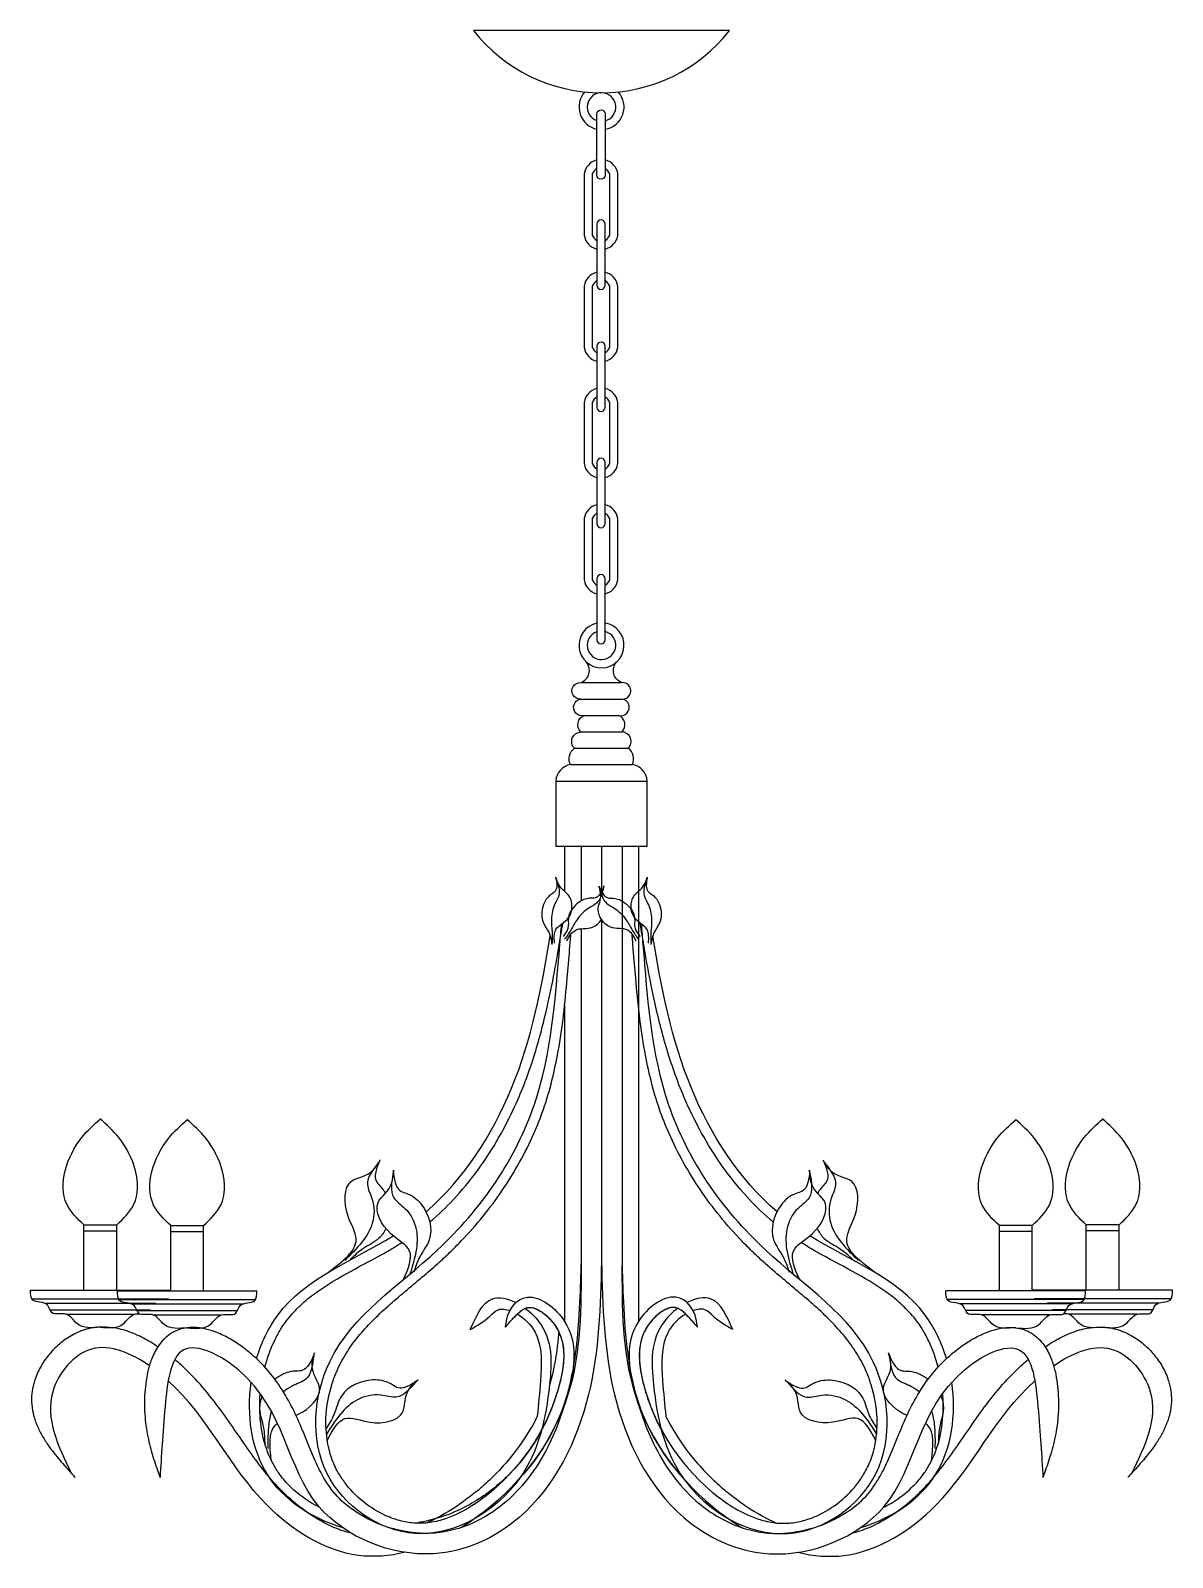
# Model space of a CAD drawing. Extents: x 261 to 1042, y 408 to 1450.
import ezdxf

# ---------------------------------------------------------------- set-up
doc = ezdxf.new("R2010")
doc.units = 0
doc.header["$MEASUREMENT"] = 0
for name, color, linetype in [('3', 3, 'CONTINUOUS'), ('4', 4, 'CONTINUOUS'), ('7', 7, 'CONTINUOUS')]:
    doc.layers.add(name, color=color, linetype=linetype)

msp = doc.modelspace()

# ---------------------------------------------------------------- linework, layer by layer
at = {"layer": '3'}
for p, q in [((637.4, 1005.1), (665.6, 1005.1)), ((637.4, 993.9), (665.6, 993.9)), ((639.8, 982.7), (663.2, 982.7)), ((637.4, 971.5), (665.6, 971.5)), ((633.1, 960.3), (669.9, 960.3)), ((630.6, 949.1), (672.6, 949.1)), ((620.3, 937.9), (682.7, 937.9)), ((637.6, 893.5), (637.6, 856)), ((651.6, 893.5), (651.6, 862.3)), ((665.6, 893.5), (665.6, 609.9)), ((637.6, 837), (637.6, 609.9)), ((651.6, 843.3), (651.6, 609.7)), ((262.4, 584.2), (356, 584.2)), ((1040.8, 584.2), (947.2, 584.2)), ((271.3, 581.2), (347.1, 581.2)), ((274.8, 576.7), (343.5, 576.7)), ((285.7, 573.7), (332.7, 573.7)), ((321.8, 583.7), (415.3, 583.7)), ((330.6, 580.7), (406.5, 580.7)), ((334.2, 576.3), (402.9, 576.3)), ((981.4, 583.7), (887.8, 583.7)), ((972.6, 580.7), (896.7, 580.7)), ((969, 576.3), (900.3, 576.3)), ((1031.9, 581.2), (956.1, 581.2)), ((1028.3, 576.7), (959.7, 576.7)), ((1017.5, 573.7), (970.5, 573.7)), ((345.1, 573.3), (392, 573.3)), ((958.1, 573.3), (911.1, 573.3))]:
    msp.add_line(p, q, dxfattribs=at)
at = {"layer": '4'}
for p, q in [((626.4, 893.5), (626.4, 862.4)), ((676.8, 893.5), (676.8, 568.8)), ((626.4, 784.5), (626.4, 568.8)), ((298, 590.1), (298, 634.7)), ((298, 634.7), (320.4, 634.7)), ((298, 630.7), (320.4, 630.7)), ((320.4, 590.1), (320.4, 634.7)), ((357.3, 589.7), (357.3, 634.2)), ((357.3, 634.2), (379.7, 634.2)), ((357.3, 630.2), (379.7, 630.2)), ((379.7, 589.7), (379.7, 634.2)), ((923.4, 589.7), (923.4, 634.2)), ((945.8, 634.2), (923.4, 634.2)), ((945.8, 630.2), (923.4, 630.2)), ((945.8, 589.7), (945.8, 634.2)), ((1005.2, 634.7), (982.8, 634.7)), ((982.8, 590.1), (982.8, 634.7)), ((1005.2, 630.7), (982.8, 630.7)), ((1005.2, 590.1), (1005.2, 634.7)), ((261.5, 590.1), (356.9, 590.1)), ((320.9, 589.7), (416.2, 589.7)), ((982.3, 589.7), (886.9, 589.7)), ((1041.7, 590.1), (946.3, 590.1))]:
    msp.add_line(p, q, dxfattribs=at)
msp.add_lwpolyline([(739.1, 1450.5), (564.1, 1450.5, 0.486202)], format="xyb", close=True, dxfattribs=at)
for points in [[(630.4, 949.1, -0.362459), (633.1, 960.3, -0.643038), (637.4, 971.5, -0.541433), (639.8, 982.7, -1.068352), (637.4, 993.9, -1.074737), (637.4, 1005.1, 0.535025), (641.1, 1019.2)], [(672.6, 949.1, 0.362459), (669.9, 960.3, 0.643038), (665.6, 971.5, 0.541433), (663.2, 982.7, 1.068352), (665.6, 993.9, 1.074737), (665.6, 1005.1, -0.535025), (661.9, 1019.2)], [(630.6, 949.1, 0.353581), (620.3, 937.9), (620.3, 893.5), (682.7, 893.5), (682.7, 937.9, 0.368703), (672.6, 949.1)]]:
    msp.add_lwpolyline(points, format="xyb", dxfattribs=at)
for points in [[(298, 634.7), (286.3, 648.8), (296.3, 694.1), (309.4, 707.2)], [(320.4, 634.7), (332.1, 648.8), (322, 694.1), (308.9, 707.2)], [(357.3, 634.2), (345.6, 648.3), (355.7, 693.7), (368.8, 706.8)], [(379.7, 634.2), (391.5, 648.3), (381.4, 693.7), (368.3, 706.8)], [(923.4, 634.2), (911.7, 648.3), (921.8, 693.7), (934.9, 706.8)], [(945.8, 634.2), (957.6, 648.3), (947.5, 693.7), (934.4, 706.8)], [(982.8, 634.7), (971.1, 648.8), (981.2, 694.1), (994.3, 707.2)], [(1005.2, 634.7), (1016.9, 648.8), (1006.8, 694.1), (993.7, 707.2)], [(309.2, 564.9), (293.5, 567.1), (285.7, 573.7), (276, 574.9), (273, 580.1), (263, 583.4), (261.5, 590.1)], [(368.5, 564.5), (352.9, 566.6), (345.1, 573.3), (335.4, 574.4), (332.4, 579.6), (322.3, 583), (320.9, 589.7)], [(368.5, 564.5), (384.2, 566.6), (392, 573.3), (401.7, 574.4), (404.7, 579.6), (414.7, 583), (416.2, 589.7)], [(934.6, 564.5), (919, 566.6), (911.1, 573.3), (901.5, 574.4), (898.5, 579.6), (888.4, 583), (886.9, 589.7)], [(934.6, 564.5), (950.3, 566.6), (958.1, 573.3), (967.8, 574.4), (970.8, 579.6), (980.8, 583), (982.3, 589.7)], [(994, 564.9), (1009.7, 567.1), (1017.5, 573.7), (1027.2, 574.9), (1030.1, 580.1), (1040.2, 583.4), (1041.7, 590.1)]]:
    msp.add_spline(points, degree=3, dxfattribs=at)
for points in [[(309.2, 564.9), (315, 564.4), (324.6, 563.5), (329.9, 574), (334.8, 574), (336, 574)], [(994, 564.9), (988.2, 564.4), (978.6, 563.5), (973.3, 574), (968.4, 574), (967.2, 574)]]:
    msp.add_open_spline(points, degree=3, knots=[0, 0, 0, 0, 11.300831, 18.652835, 20.873463, 20.873463, 20.873463, 20.873463], dxfattribs=at)
at = {"layer": '7'}
for p, q in [((626.4, 863.8), (626.4, 862.4)), ((676.8, 863.8), (676.8, 862.4)), ((626.4, 513.4), (626.4, 512.2)), ((676.8, 513.4), (676.8, 512.2))]:
    msp.add_line(p, q, dxfattribs=at)
for points in [[(648.5, 1393.5, -1), (654.1, 1393.5), (654.1, 1351.7, -1), (648.5, 1351.7)], [(648.5, 1276.5, 1), (654.1, 1276.5), (654.1, 1318.3, 1), (648.5, 1318.3)], [(648.5, 1193.1, 1), (654.1, 1193.1), (654.1, 1234.9, 1), (648.5, 1234.9)], [(648.5, 1155.5), (648.5, 1113.7, 1), (654.1, 1113.7), (654.1, 1155.5, 1)], [(654.1, 1034.3), (654.1, 1076.1, 1), (648.5, 1076.1), (648.5, 1034.3, 1)]]:
    msp.add_lwpolyline(points, format="xyb", close=True, dxfattribs=at)
for points in [[(648.5, 1362.1, 0.302545), (639.7, 1352.5), (639.7, 1310.8, 0.302545), (648.5, 1301.2)], [(648.5, 1356.2, 0.199814), (645.3, 1352.5), (645.3, 1310.8, 0.199814), (648.5, 1307.1, 0.199814)], [(654.1, 1301.2, 0.30144), (662.8, 1310.8), (662.8, 1352.5, 0.30144), (654.1, 1362.1, 0.30144)], [(654.1, 1307.1, 0.197687), (657.2, 1310.8), (657.2, 1352.5, 0.197687), (654.1, 1356.1)], [(648.5, 1285.4, 0.302545), (639.7, 1275.9), (639.7, 1234.1, 0.302545), (648.5, 1224.6, 0.302545)], [(654.1, 1224.6, 0.30144), (662.8, 1234.1), (662.8, 1275.9, 0.30144), (654.1, 1285.4)], [(648.5, 1279.5, 0.199814), (645.3, 1275.9), (645.3, 1234.1, 0.199814), (648.5, 1230.5)], [(654.1, 1230.5, 0.197687), (657.2, 1234.1), (657.2, 1275.9, 0.197687), (654.1, 1279.5)], [(648.5, 1206, 0.302545), (639.7, 1196.5), (639.7, 1154.7, 0.302545), (648.5, 1145.2)], [(648.5, 1200.1, 0.199814), (645.3, 1196.5), (645.3, 1154.7, 0.199814), (648.5, 1151.1, 0.199814)], [(654.1, 1145.2, 0.30144), (662.8, 1154.7), (662.8, 1196.5, 0.30144), (654.1, 1206)], [(654.1, 1151.1, 0.197687), (657.2, 1154.7), (657.2, 1196.5, 0.197687), (654.1, 1200.1)], [(648.5, 1126.6, 0.302545), (639.7, 1117.1), (639.7, 1075.3, 0.302545), (648.5, 1065.7, 0.302545)], [(654.1, 1065.8, 0.30144), (662.8, 1075.3), (662.8, 1117.1, 0.30144), (654.1, 1126.6, 0.30144)], [(648.5, 1120.7, 0.199814), (645.3, 1117.1), (645.3, 1075.3, 0.199814), (648.5, 1071.7)], [(654.1, 1071.7, 0.197687), (657.2, 1075.3), (657.2, 1117.1, 0.197687), (654.1, 1120.7)]]:
    msp.add_lwpolyline(points, format="xyb", dxfattribs=at)
for centre, radius, start, end in [((651.6, 1398.2), 15.4, 137.692, 258.4026), ((651.6, 1398.2), 9.75, 284.9317, 251.5517), ((651.6, 1398.2), 15.4, 279.4212, 42.308), ((651.6, 1030.6), 15.4, 101.5974, 80.5788), ((651.6, 1030.6), 9.75, 108.4483, 75.0683)]:
    msp.add_arc(centre, radius, start, end, dxfattribs=at)
for points in [[(619.5, 827.2), (620.4, 836.4), (629.1, 844.6), (629.6, 859.2), (622.2, 867.4), (620.3, 872.3), (620.7, 864), (616.6, 860), (612, 853.5), (612, 840.7), (615.6, 834.6), (617.7, 826.2)], [(620.6, 871), (622.4, 859.8), (619.8, 854.1), (617.4, 843.5), (617.8, 834.8), (617.8, 827.1)], [(675.3, 828.8), (669.5, 836), (657.7, 838.1), (649.3, 850), (651, 861), (649.9, 866.1), (654.1, 859), (659.7, 857.8), (667.1, 855), (674.2, 844.3), (674.5, 837.2), (677.9, 831.7)], [(683.7, 827.2), (682.7, 836.4), (674.1, 844.6), (673.6, 859.2), (681, 867.4), (682.9, 872.3), (682.5, 864), (686.6, 860), (691.2, 853.5), (691.2, 840.7), (687.6, 834.6), (685.4, 826.2)], [(682.5, 871), (680.8, 859.8), (683.3, 854.1), (685.8, 843.5), (685.4, 834.8), (685.4, 827.1)], [(652.9, 864.9), (648.2, 854.5), (642.9, 851.1), (635.1, 843.6), (630.6, 836.1), (626.4, 829.8)], [(650.3, 864.9), (655, 854.5), (660.2, 851.1), (668.1, 843.6), (672.6, 836.1), (676.8, 829.8)], [(499.3, 677.3), (491.7, 662.3), (494.9, 652.2), (495, 635.9), (487.6, 622.6), (476.2, 610.5)], [(516.6, 598), (520.5, 616.8), (507.7, 628.6), (498.9, 650), (508.6, 664.3), (509.4, 672.1), (512.1, 660), (519.5, 655.8), (528.8, 648.3), (533.9, 624.6), (527.5, 613), (523.4, 602.5)], [(509.3, 670.2), (509.7, 653.3), (517.3, 646), (525, 631.6), (524.8, 616.4), (520.4, 600.3)], [(786.6, 598), (782.7, 616.8), (795.5, 628.6), (804.3, 650), (794.6, 664.3), (793.8, 672.1), (791.1, 660), (783.6, 655.8), (774.3, 648.3), (769.2, 624.6), (775.6, 613), (779.8, 602.5)], [(793.9, 670.2), (793.5, 653.3), (785.9, 646), (778.2, 631.6), (778.4, 616.4), (782.8, 600.3)], [(803.9, 677.3), (811.5, 662.3), (808.3, 652.2), (808.2, 635.9), (815.5, 622.6), (827, 610.5)], [(651.6, 609.7), (642.7, 518.8), (595.3, 434.9), (536.9, 410.1), (458.7, 442.2), (403.8, 535.4), (366.2, 549.4), (353.4, 510.6), (350, 462.1)], [(651.6, 609.7), (660.5, 518.8), (707.8, 434.9), (766.3, 410.1), (844.5, 442.2), (899.3, 535.4), (937, 549.4), (949.8, 510.6), (953.2, 462.1)], [(464.2, 487.5), (476.3, 502.4), (493.6, 499.9), (515.7, 506.7), (520.6, 523.3), (526.2, 528.8), (515.1, 523.3), (507.1, 526.4), (495.4, 528.8), (473.9, 517.8), (468.9, 505.5), (463.4, 495.6)], [(524.7, 527.6), (511.4, 517.1), (500.9, 518.4), (484.9, 515.3), (473.3, 505.5), (463.6, 491.9)], [(839, 487.5), (826.8, 502.4), (809.6, 499.9), (787.5, 506.7), (782.5, 523.3), (777, 528.8), (788.1, 523.3), (796.1, 526.4), (807.8, 528.8), (829.3, 517.8), (834.2, 505.5), (839.8, 495.6)], [(778.5, 527.6), (791.8, 517.1), (802.2, 518.4), (818.2, 515.3), (829.9, 505.5), (839.5, 491.9)]]:
    msp.add_spline(points, degree=3, dxfattribs=at)
for points, knots in [([(652.2, 861.3), (652.5, 863.4), (654.5, 869.9), (650.3, 857.1), (642.6, 858.4), (634.3, 854.8), (627.8, 846.4), (629.7, 837.1), (626.7, 833.4), (625.3, 831.7)], [50.409305, 50.409305, 50.409305, 50.409305, 55.780425, 64.623643, 70.744468, 79.27752, 93.002496, 100.607035, 107.565649, 107.565649, 107.565649, 107.565649]), ([(599.5, 577.7), (603, 575.2), (618.6, 559.9), (616.7, 517.1), (603.1, 453.4), (526.3, 406.8), (449.8, 460.4), (458.6, 559.3), (548.6, 615), (614.8, 711.3), (620.4, 794), (623.9, 835.6), (624.3, 840.2)], [35.602446, 35.602446, 35.602446, 35.602446, 43.559292, 74.953267, 122.899102, 180.482098, 232.701921, 286.979983, 362.735838, 448.077942, 527.196851, 536.981483, 536.981483, 536.981483, 536.981483]), ([(534.3, 636.7), (535.1, 637.4), (536, 638.1), (542.3, 643.6), (547.4, 648.7), (564.3, 667.2), (574.6, 681.9), (586.9, 704.2), (590.3, 711.1), (595.9, 723.5), (598.2, 729.1), (602.3, 740.2), (604.2, 745.9), (609.5, 762.8), (612.4, 774.2), (616.8, 794), (618.5, 802.3), (621.4, 818.1), (622.6, 825.5), (624.3, 835.6), (624.8, 838.3), (625.2, 840.9)], [422.254182, 422.254182, 422.254182, 422.254182, 424.517851, 424.517851, 439.325569, 439.325569, 475.722178, 475.722178, 491.483663, 491.483663, 503.878778, 503.878778, 516.273893, 516.273893, 541.064122, 541.064122, 559.061273, 559.061273, 575.108109, 575.108109, 580.869579, 580.869579, 580.869579, 580.869579]), ([(627.9, 828.8), (629.5, 831.7), (633.4, 838.5), (644.5, 836), (650.1, 841), (651.6, 843.3)], [0, 0, 0, 0, 9.891421, 22.691252, 30.747943, 30.747943, 30.747943, 30.747943]), ([(768.9, 636.7), (768.1, 637.4), (767.2, 638.1), (760.9, 643.6), (755.7, 648.7), (738.8, 667.2), (728.6, 681.9), (716.3, 704.2), (712.8, 711.1), (707.3, 723.5), (705, 729.1), (700.9, 740.2), (699, 745.9), (693.7, 762.8), (690.8, 774.2), (686.4, 794), (684.7, 802.3), (681.8, 818.1), (680.5, 825.5), (678.9, 835.6), (678.4, 838.3), (678, 840.9)], [422.254182, 422.254182, 422.254182, 422.254182, 424.517851, 424.517851, 439.325569, 439.325569, 475.722178, 475.722178, 491.483663, 491.483663, 503.878778, 503.878778, 516.273893, 516.273893, 541.064122, 541.064122, 559.061273, 559.061273, 575.108109, 575.108109, 580.869579, 580.869579, 580.869579, 580.869579]), ([(703.6, 577.7), (700.2, 575.2), (684.6, 559.9), (686.5, 517.1), (700.1, 453.4), (776.9, 406.8), (853.4, 460.4), (844.5, 559.3), (754.6, 615), (688.4, 711.3), (682.8, 794), (679.3, 835.6), (678.9, 840.2)], [35.602446, 35.602446, 35.602446, 35.602446, 43.559292, 74.953267, 122.899102, 180.482098, 232.701921, 286.979983, 362.735838, 448.077942, 527.196851, 536.981483, 536.981483, 536.981483, 536.981483]), ([(586, 564.9), (586.5, 565.5), (587, 566.1), (588.5, 567.9), (589.5, 569), (591.9, 571.6), (593.2, 573), (595.7, 575.3), (596.9, 576.3), (598.8, 577.4), (599.4, 577.7), (600.6, 578.2), (601.2, 578.3), (602.2, 578.4), (602.8, 578.4), (604.2, 578.2), (605, 578.1), (606.6, 577.5), (607.5, 577.1), (610.1, 575.7), (611.9, 574.5), (615.4, 571.5), (617.1, 569.7), (619.3, 566.8), (620, 565.8), (621.3, 563.7), (621.9, 562.7), (623.5, 559.2), (624.4, 556.7), (625.5, 551.5), (625.7, 548.9), (625.8, 543.3), (625.6, 540.5), (624.8, 534.7), (624.3, 531.7), (623.1, 526.9), (622.6, 525), (621.6, 521.3), (621, 519.5), (619.3, 514), (617.9, 510.5), (613.6, 500.1), (610.2, 493.5), (604.2, 483.8), (601.9, 480.5), (597.4, 474.5), (595.3, 471.8), (588.4, 463.9), (583.4, 458.7), (572.6, 449.3), (566.8, 445), (555, 437.9), (548.9, 435.1), (539, 432.2), (535.2, 431.4), (529.6, 430.9), (527.6, 430.9), (524.1, 431), (522.5, 431.1), (519.3, 431.5), (517.7, 431.8), (512.9, 432.9), (509.6, 433.9), (500.9, 437.5), (495.5, 440.6), (485.6, 448), (481.1, 452.4), (475.6, 459.5), (474, 461.8), (471.5, 465.8), (470.6, 467.5), (469, 470.8), (468.3, 472.6), (466.3, 477.8), (465.3, 481.5), (463.4, 491.8), (463, 498.6), (464, 512.2), (465.3, 519), (468.2, 528.5), (469.3, 531.4), (472.4, 538.6), (474.6, 542.8), (479.5, 550.9), (482.3, 554.7), (491.3, 565.7), (498.3, 572.6), (513.2, 585.9), (521.2, 592.4), (532.6, 602.1), (536.1, 605.1), (542.3, 610.6), (545.1, 613.2), (550.5, 618.4), (553.2, 621.1), (561, 629.2), (565.9, 634.8), (580.1, 652.2), (588.5, 664.6), (599.2, 683.9), (602.5, 690.4), (607.8, 702.5), (610, 708), (614.1, 720), (616.1, 726.6), (619.4, 739.9), (620.8, 746.6), (625, 769.9), (626.7, 786.6), (628.8, 809.8), (629.3, 816.4), (630.1, 826.4), (630.4, 829.9), (630.7, 833.3)], [0, 0, 0, 0, 1.507694, 1.507694, 4.523082, 4.523082, 8.713767, 8.713767, 12.904452, 12.904452, 15.681403, 15.681403, 18.458353, 18.458353, 21.235304, 21.235304, 24.012254, 24.012254, 26.789205, 26.789205, 32.130885, 32.130885, 37.472566, 37.472566, 40.404734, 40.404734, 43.336902, 43.336902, 49.987313, 49.987313, 56.637723, 56.637723, 63.288134, 63.288134, 69.938544, 69.938544, 74.150829, 74.150829, 78.363115, 78.363115, 86.787685, 86.787685, 103.636826, 103.636826, 112.591181, 112.591181, 120.161195, 120.161195, 135.301222, 135.301222, 150.441249, 150.441249, 165.581276, 165.581276, 174.904723, 174.904723, 179.634034, 179.634034, 183.579316, 183.579316, 187.524597, 187.524597, 195.41516, 195.41516, 209.087924, 209.087924, 222.760687, 222.760687, 229.087711, 229.087711, 233.406183, 233.406183, 237.724655, 237.724655, 246.361599, 246.361599, 261.55328, 261.55328, 276.744962, 276.744962, 283.701398, 283.701398, 294.655105, 294.655105, 305.608812, 305.608812, 327.286508, 327.286508, 348.964204, 348.964204, 358.37906, 358.37906, 366.049444, 366.049444, 373.719828, 373.719828, 389.060597, 389.060597, 419.742135, 419.742135, 434.880137, 434.880137, 447.14802, 447.14802, 461.537715, 461.537715, 475.927409, 475.927409, 511.193485, 511.193485, 525.139125, 525.139125, 532.515329, 532.515329, 532.515329, 532.515329]), ([(531.7, 643.7), (557.7, 666.2), (597.4, 727.9), (610.7, 796.7), (616.6, 831.9)], [424.072379, 424.072379, 424.072379, 424.072379, 497.068573, 573.554122, 573.554122, 573.554122, 573.554122]), ([(717.2, 564.9), (716.7, 565.5), (716.2, 566.1), (714.6, 567.9), (713.6, 569), (711.3, 571.6), (710, 573), (707.4, 575.3), (706.2, 576.3), (704.4, 577.4), (703.7, 577.7), (702.5, 578.2), (702, 578.3), (700.9, 578.4), (700.3, 578.4), (699, 578.2), (698.2, 578.1), (696.6, 577.5), (695.7, 577.1), (693.1, 575.7), (691.3, 574.5), (687.8, 571.5), (686.1, 569.7), (683.9, 566.8), (683.1, 565.8), (681.9, 563.7), (681.3, 562.7), (679.6, 559.2), (678.8, 556.7), (677.7, 551.5), (677.5, 548.9), (677.4, 543.3), (677.6, 540.5), (678.3, 534.7), (678.9, 531.7), (680, 526.9), (680.5, 525), (681.6, 521.3), (682.1, 519.5), (683.9, 514), (685.2, 510.5), (689.6, 500.1), (693, 493.5), (699, 483.8), (701.3, 480.5), (705.7, 474.5), (707.9, 471.8), (714.8, 463.9), (719.8, 458.7), (730.6, 449.3), (736.3, 445), (748.2, 437.9), (754.3, 435.1), (764.2, 432.2), (767.9, 431.4), (773.6, 430.9), (775.5, 430.9), (779, 431), (780.6, 431.1), (783.8, 431.5), (785.5, 431.8), (790.3, 432.9), (793.6, 433.9), (802.3, 437.5), (807.7, 440.6), (817.5, 448), (822, 452.4), (827.6, 459.5), (829.2, 461.8), (831.6, 465.8), (832.5, 467.5), (834.2, 470.8), (834.9, 472.6), (836.9, 477.8), (837.9, 481.5), (839.8, 491.8), (840.2, 498.6), (839.2, 512.2), (837.9, 519), (834.9, 528.5), (833.9, 531.4), (830.8, 538.6), (828.6, 542.8), (823.6, 550.9), (820.8, 554.7), (811.8, 565.7), (804.9, 572.6), (790, 585.9), (782, 592.4), (770.6, 602.1), (767.1, 605.1), (760.9, 610.6), (758.1, 613.2), (752.7, 618.4), (750, 621.1), (742.2, 629.2), (737.3, 634.8), (723.1, 652.2), (714.7, 664.6), (703.9, 683.9), (700.7, 690.4), (695.4, 702.5), (693.2, 708), (689, 720), (687.1, 726.6), (683.8, 739.9), (682.3, 746.6), (678.2, 769.9), (676.4, 786.6), (674.4, 809.8), (673.9, 816.4), (673, 826.4), (672.8, 829.9), (672.5, 833.3)], [0, 0, 0, 0, 1.507694, 1.507694, 4.523082, 4.523082, 8.713767, 8.713767, 12.904452, 12.904452, 15.681403, 15.681403, 18.458353, 18.458353, 21.235304, 21.235304, 24.012254, 24.012254, 26.789205, 26.789205, 32.130885, 32.130885, 37.472566, 37.472566, 40.404734, 40.404734, 43.336902, 43.336902, 49.987313, 49.987313, 56.637723, 56.637723, 63.288134, 63.288134, 69.938544, 69.938544, 74.150829, 74.150829, 78.363115, 78.363115, 86.787685, 86.787685, 103.636826, 103.636826, 112.591181, 112.591181, 120.161195, 120.161195, 135.301222, 135.301222, 150.441249, 150.441249, 165.581276, 165.581276, 174.904723, 174.904723, 179.634034, 179.634034, 183.579316, 183.579316, 187.524597, 187.524597, 195.41516, 195.41516, 209.087924, 209.087924, 222.760687, 222.760687, 229.087711, 229.087711, 233.406183, 233.406183, 237.724655, 237.724655, 246.361599, 246.361599, 261.55328, 261.55328, 276.744962, 276.744962, 283.701398, 283.701398, 294.655105, 294.655105, 305.608812, 305.608812, 327.286508, 327.286508, 348.964204, 348.964204, 358.37906, 358.37906, 366.049444, 366.049444, 373.719828, 373.719828, 389.060597, 389.060597, 419.742135, 419.742135, 434.880137, 434.880137, 447.14802, 447.14802, 461.537715, 461.537715, 475.927409, 475.927409, 511.193485, 511.193485, 525.139125, 525.139125, 532.515329, 532.515329, 532.515329, 532.515329]), ([(771.5, 643.7), (745.4, 666.2), (705.8, 727.9), (692.5, 796.7), (686.6, 831.9)], [424.072379, 424.072379, 424.072379, 424.072379, 497.068573, 573.554122, 573.554122, 573.554122, 573.554122]), ([(465, 602.4), (474.6, 609.6), (489.9, 621), (475.5, 642), (475.5, 668.2), (493.9, 666.8), (503.1, 684.5), (493.8, 666.4), (500.9, 661.1), (503.2, 657.6), (503.9, 656.3)], [0, 0, 0, 0, 21.076252, 33.506794, 50.049659, 62.415379, 68.006804, 76.850022, 82.970848, 85.998818, 85.998818, 85.998818, 85.998818]), ([(838.2, 602.4), (828.5, 609.6), (813.2, 621), (827.6, 642), (827.6, 668.2), (809.3, 666.8), (800.1, 684.5), (809.4, 666.4), (802.3, 661.1), (799.9, 657.6), (799.3, 656.3)], [0, 0, 0, 0, 21.076252, 33.506794, 50.049659, 62.415379, 68.006804, 76.850022, 82.970848, 85.998818, 85.998818, 85.998818, 85.998818]), ([(415.9, 543.4), (419.2, 554.3), (438.9, 595.1), (481.6, 610.1), (509.2, 627.2)], [313.275121, 313.275121, 313.275121, 313.275121, 336.03636, 404.414173, 404.414173, 404.414173, 404.414173]), ([(504.2, 632.3), (503.1, 629.7), (499, 623.7), (488.5, 619.3), (482.6, 613.6), (479.9, 611)], [102.958853, 102.958853, 102.958853, 102.958853, 108.798145, 118.257626, 126.347838, 126.347838, 126.347838, 126.347838]), ([(887.3, 543.4), (884, 554.3), (864.3, 595.1), (821.6, 610.1), (793.9, 627.2)], [313.275121, 313.275121, 313.275121, 313.275121, 336.03636, 404.414173, 404.414173, 404.414173, 404.414173]), ([(799, 632.3), (800.1, 629.7), (804.1, 623.7), (814.7, 619.3), (820.6, 613.6), (823.3, 611)], [102.958853, 102.958853, 102.958853, 102.958853, 108.798145, 118.257626, 126.347838, 126.347838, 126.347838, 126.347838]), ([(421.6, 537.6), (423.2, 543.8), (425.4, 549.8), (429.4, 558.2), (430.8, 560.8), (433.5, 565.3), (434.8, 567.1), (438.7, 572.4), (441.6, 575.6), (447.8, 581.7), (451.2, 584.5), (461.6, 592.3), (469.1, 596.9), (485, 605.7), (493.3, 610), (505.1, 616.5), (508.6, 618.6), (513.2, 621.4), (514.2, 622), (515.2, 622.7)], [310.559753, 310.559753, 310.559753, 310.559753, 324.160617, 324.160617, 330.926486, 330.926486, 336.035796, 336.035796, 346.254416, 346.254416, 356.473035, 356.473035, 375.924844, 375.924844, 395.376653, 395.376653, 403.786372, 403.786372, 406.227751, 406.227751, 406.227751, 406.227751]), ([(881.6, 537.6), (880, 543.8), (877.8, 549.8), (873.8, 558.2), (872.4, 560.8), (869.6, 565.3), (868.4, 567.1), (864.5, 572.4), (861.6, 575.6), (855.3, 581.7), (852, 584.5), (841.6, 592.3), (834, 596.9), (818.2, 605.7), (809.9, 610), (798.1, 616.5), (794.6, 618.6), (790, 621.4), (789, 622), (788, 622.7)], [310.559753, 310.559753, 310.559753, 310.559753, 324.160617, 324.160617, 330.926486, 330.926486, 336.035796, 336.035796, 346.254416, 346.254416, 356.473035, 356.473035, 375.924844, 375.924844, 395.376653, 395.376653, 403.786372, 403.786372, 406.227751, 406.227751, 406.227751, 406.227751]), ([(637.6, 610.1), (637.3, 600.7), (637.1, 591.4), (636.1, 570.2), (635.2, 558.4), (632.8, 540.1), (631.6, 533.5), (629.4, 523.4), (628.5, 519.9), (626.6, 512.8), (625.5, 509.3), (622, 498.8), (619.3, 492), (612.4, 477.9), (608.2, 470.8), (598.5, 457.6), (593.1, 451.6), (583, 442.7), (578.7, 439.5), (569.5, 433.8), (564.7, 431.4), (554.7, 427.5), (549.6, 426), (542.3, 424.7), (540.1, 424.4), (536.1, 424.1), (534.4, 424), (530.9, 424), (529.1, 424), (523.7, 424.3), (520.1, 424.8), (510.4, 426.6), (504.3, 428.4), (492.8, 433.2), (487.4, 436.2), (477.6, 442.9), (473.3, 446.7), (469.1, 451.5), (468.5, 452.3), (467.3, 453.8), (466.7, 454.6), (464.9, 457), (463.8, 458.7), (460.7, 463.9), (458.7, 467.7), (455, 475.7), (453.2, 480), (449.6, 488.9), (447.7, 493.6), (443.6, 503.2), (441.3, 508), (436.1, 517.9), (433.1, 522.8), (426.2, 532.5), (422.2, 537.3), (415.7, 543.6), (413.7, 545.4), (409.6, 548.8), (407.5, 550.4), (402.5, 554), (399.7, 555.8), (393.7, 559.1), (390.7, 560.5), (385.2, 562.6), (382.9, 563.3), (378.1, 564.3), (375.6, 564.7), (371.2, 564.7), (369.3, 564.6), (365.5, 564), (363.5, 563.4), (360.7, 562.3), (359.7, 561.8), (357.9, 560.8), (357, 560.2), (354.6, 558.5), (353.2, 557.2), (350.7, 554.6), (349.6, 553.2), (347.7, 550.3), (346.9, 548.9), (345.4, 545.9), (344.7, 544.4), (343.1, 540.2), (342.3, 537.5), (341.1, 532), (340.6, 529.2), (339.9, 523.7), (339.6, 520.9), (339.3, 515.3), (339.3, 512.5), (339.5, 504.1), (340.1, 498.8), (341.8, 488.9), (342.9, 484.2), (345.4, 475.3), (346.8, 471.2), (348.8, 465.5), (349.4, 463.8), (350, 462.1)], [0, 0, 0, 0, 20.069798, 20.069798, 46.394381, 46.394381, 61.469786, 61.469786, 69.730786, 69.730786, 77.991786, 77.991786, 94.513786, 94.513786, 113.802935, 113.802935, 133.092083, 133.092083, 146.185462, 146.185462, 159.278841, 159.278841, 172.37222, 172.37222, 177.880741, 177.880741, 182.206075, 182.206075, 186.531409, 186.531409, 195.182077, 195.182077, 209.830062, 209.830062, 224.478047, 224.478047, 239.126032, 239.126032, 241.806307, 241.806307, 244.486581, 244.486581, 249.847131, 249.847131, 260.485149, 260.485149, 271.123168, 271.123168, 281.761187, 281.761187, 292.399206, 292.399206, 303.037225, 303.037225, 313.675244, 313.675244, 317.884483, 317.884483, 322.093722, 322.093722, 327.309764, 327.309764, 332.525807, 332.525807, 336.198767, 336.198767, 339.871727, 339.871727, 342.423551, 342.423551, 344.975375, 344.975375, 346.262696, 346.262696, 347.550018, 347.550018, 350.032347, 350.032347, 352.514676, 352.514676, 354.997004, 354.997004, 357.479333, 357.479333, 361.854961, 361.854961, 366.230589, 366.230589, 370.606217, 370.606217, 375.148218, 375.148218, 384.419863, 384.419863, 393.691509, 393.691509, 402.963154, 402.963154, 406.898383, 406.898383, 406.898383, 406.898383]), ([(637.6, 609.7), (637.7, 578.5), (637.8, 513.5), (594.7, 454.8), (561, 431.2), (556, 428.1)], [0, 0, 0, 0, 65.237334, 136.326139, 148.18024, 148.18024, 148.18024, 148.18024]), ([(665.6, 609.7), (665.5, 578.5), (665.4, 513.5), (708.5, 454.8), (742.2, 431.2), (747.2, 428.1)], [0, 0, 0, 0, 65.237334, 136.326139, 148.18024, 148.18024, 148.18024, 148.18024]), ([(665.6, 610.1), (665.8, 600.7), (666.1, 591.4), (667.1, 570.2), (667.9, 558.4), (670.4, 540.1), (671.5, 533.5), (673.8, 523.4), (674.6, 519.9), (676.6, 512.8), (677.7, 509.3), (681.2, 498.8), (683.9, 492), (690.8, 477.9), (695, 470.8), (704.7, 457.6), (710.1, 451.6), (720.1, 442.7), (724.5, 439.5), (733.7, 433.8), (738.5, 431.4), (748.4, 427.5), (753.5, 426), (760.9, 424.7), (763.1, 424.4), (767, 424.1), (768.8, 424), (772.3, 424), (774.1, 424), (779.5, 424.3), (783.1, 424.8), (792.8, 426.6), (798.9, 428.4), (810.4, 433.2), (815.8, 436.2), (825.6, 442.9), (829.9, 446.7), (834.1, 451.5), (834.7, 452.3), (835.9, 453.8), (836.5, 454.6), (838.2, 457), (839.3, 458.7), (842.5, 463.9), (844.4, 467.7), (848.2, 475.7), (849.9, 480), (853.6, 488.9), (855.5, 493.6), (859.6, 503.2), (861.8, 508), (867.1, 517.9), (870, 522.8), (877, 532.5), (881, 537.3), (887.5, 543.6), (889.5, 545.4), (893.5, 548.8), (895.7, 550.4), (900.6, 554), (903.5, 555.8), (909.4, 559.1), (912.5, 560.5), (918, 562.6), (920.3, 563.3), (925.1, 564.3), (927.6, 564.7), (932, 564.7), (933.9, 564.6), (937.7, 564), (939.6, 563.4), (942.5, 562.3), (943.5, 561.8), (945.3, 560.8), (946.2, 560.2), (948.6, 558.5), (950, 557.2), (952.4, 554.6), (953.5, 553.2), (955.5, 550.3), (956.3, 548.9), (957.8, 545.9), (958.4, 544.4), (960, 540.2), (960.8, 537.5), (962.1, 532), (962.6, 529.2), (963.3, 523.7), (963.6, 520.9), (963.8, 515.3), (963.9, 512.5), (963.6, 504.1), (963.1, 498.8), (961.4, 488.9), (960.2, 484.2), (957.7, 475.3), (956.3, 471.2), (954.4, 465.5), (953.8, 463.8), (953.2, 462.1)], [0, 0, 0, 0, 20.069798, 20.069798, 46.394381, 46.394381, 61.469786, 61.469786, 69.730786, 69.730786, 77.991786, 77.991786, 94.513786, 94.513786, 113.802935, 113.802935, 133.092083, 133.092083, 146.185462, 146.185462, 159.278841, 159.278841, 172.37222, 172.37222, 177.880741, 177.880741, 182.206075, 182.206075, 186.531409, 186.531409, 195.182077, 195.182077, 209.830062, 209.830062, 224.478047, 224.478047, 239.126032, 239.126032, 241.806307, 241.806307, 244.486581, 244.486581, 249.847131, 249.847131, 260.485149, 260.485149, 271.123168, 271.123168, 281.761187, 281.761187, 292.399206, 292.399206, 303.037225, 303.037225, 313.675244, 313.675244, 317.884483, 317.884483, 322.093722, 322.093722, 327.309764, 327.309764, 332.525807, 332.525807, 336.198767, 336.198767, 339.871727, 339.871727, 342.423551, 342.423551, 344.975375, 344.975375, 346.262696, 346.262696, 347.550018, 347.550018, 350.032347, 350.032347, 352.514676, 352.514676, 354.997004, 354.997004, 357.479333, 357.479333, 361.854961, 361.854961, 366.230589, 366.230589, 370.606217, 370.606217, 375.148218, 375.148218, 384.419863, 384.419863, 393.691509, 393.691509, 402.963154, 402.963154, 406.898383, 406.898383, 406.898383, 406.898383]), ([(561.9, 563.2), (565.9, 572.3), (572.7, 587.7), (587.4, 584.7), (593.2, 581.7)], [0, 0, 0, 0, 18.289393, 30.906233, 30.906233, 30.906233, 30.906233]), ([(586, 564.9), (587, 576.9), (600.8, 593.3), (637, 565.3), (630.2, 512.8), (611.4, 478.3), (595.6, 461.6)], [0, 0, 0, 0, 18.441787, 40.115592, 73.746962, 122.933117, 122.933117, 122.933117, 122.933117]), ([(717.2, 564.9), (716.2, 576.9), (702.4, 593.3), (666.2, 565.3), (673, 512.8), (691.8, 478.3), (707.6, 461.6)], [0, 0, 0, 0, 18.441787, 40.115592, 73.746962, 122.933117, 122.933117, 122.933117, 122.933117]), ([(741.3, 563.2), (737.3, 572.3), (730.5, 587.7), (715.8, 584.7), (710, 581.7)], [0, 0, 0, 0, 18.289393, 30.906233, 30.906233, 30.906233, 30.906233]), ([(586, 564.9), (586.5, 565.5), (587, 566.1), (588.5, 567.9), (589.6, 569.1), (591.9, 571.7), (593.2, 573), (595.8, 575.4), (597, 576.3), (598.8, 577.4), (599.4, 577.7), (600.5, 578.1), (601, 578.3), (601.7, 578.4), (601.9, 578.4), (602.3, 578.4), (602.5, 578.4), (603.2, 578.4), (603.7, 578.3), (605.4, 578), (606.7, 577.5), (609.3, 576.2), (610.7, 575.3), (613.5, 573.2), (614.8, 571.9), (617.4, 569.3), (618.6, 567.9), (620.6, 564.9), (621.5, 563.5), (623.4, 559.6), (624.3, 557.2), (625.4, 552.1), (625.7, 549.4), (625.8, 544), (625.7, 541.2), (625, 535.5), (624.4, 532.5), (623.4, 527.8), (622.9, 526), (621.8, 521.9), (621.1, 519.6), (619.6, 515.2), (618.9, 513), (616.4, 506.4), (614.5, 502.2), (608.4, 489.9), (603.6, 482.2), (595, 471.2), (591.7, 467.5), (584.7, 460.5), (580.9, 457.1), (569.1, 447.9), (560.5, 442.6), (545, 436), (538.5, 433.9), (529.2, 431.8), (526.7, 431.4), (524, 431)], [0, 0, 0, 0, 1.516243, 1.516243, 4.54873, 4.54873, 8.732358, 8.732358, 12.915985, 12.915985, 15.688852, 15.688852, 18.006811, 18.006811, 19.068626, 19.068626, 20.130442, 20.130442, 22.254074, 22.254074, 26.40509, 26.40509, 30.556106, 30.556106, 34.707122, 34.707122, 38.858138, 38.858138, 43.009154, 43.009154, 49.594229, 49.594229, 56.179304, 56.179304, 62.76438, 62.76438, 69.349455, 69.349455, 73.388343, 73.388343, 78.495526, 78.495526, 83.60271, 83.60271, 93.817077, 93.817077, 114.245811, 114.245811, 125.482165, 125.482165, 136.718518, 136.718518, 159.191225, 159.191225, 174.283498, 174.283498, 180.041025, 180.041025, 180.041025, 180.041025]), ([(561.9, 563.2), (566.5, 565.9), (573.2, 569.7), (580.8, 578.2), (586.3, 577.1), (589, 576.1)], [0, 0, 0, 0, 11.699211, 16.708456, 22.479598, 22.479598, 22.479598, 22.479598]), ([(594.1, 573.8), (599.3, 570.8), (611.6, 558), (610.3, 530.9), (608.5, 512), (607.7, 504.1)], [26.2515, 26.2515, 26.2515, 26.2515, 38.632026, 62.488873, 79.783784, 79.783784, 79.783784, 79.783784]), ([(717.2, 564.9), (716.7, 565.5), (716.2, 566.1), (714.6, 567.9), (713.6, 569.1), (711.3, 571.7), (710, 573), (707.4, 575.4), (706.2, 576.3), (704.4, 577.4), (703.7, 577.7), (702.6, 578.1), (702.2, 578.3), (701.5, 578.4), (701.3, 578.4), (700.9, 578.4), (700.7, 578.4), (700, 578.4), (699.5, 578.3), (697.8, 578), (696.5, 577.5), (693.9, 576.2), (692.5, 575.3), (689.7, 573.2), (688.3, 571.9), (685.8, 569.3), (684.6, 567.9), (682.6, 564.9), (681.7, 563.5), (679.8, 559.6), (678.9, 557.2), (677.8, 552.1), (677.5, 549.4), (677.3, 544), (677.5, 541.2), (678.2, 535.5), (678.7, 532.5), (679.8, 527.8), (680.3, 526), (681.4, 521.9), (682.1, 519.6), (683.5, 515.2), (684.3, 513), (686.8, 506.4), (688.6, 502.2), (691.3, 496.8), (692, 495.6), (692.6, 494.3)], [0, 0, 0, 0, 1.516243, 1.516243, 4.54873, 4.54873, 8.732358, 8.732358, 12.915985, 12.915985, 15.688852, 15.688852, 18.006811, 18.006811, 19.068626, 19.068626, 20.130442, 20.130442, 22.254074, 22.254074, 26.40509, 26.40509, 30.556106, 30.556106, 34.707122, 34.707122, 38.858138, 38.858138, 43.009154, 43.009154, 49.594229, 49.594229, 56.179304, 56.179304, 62.76438, 62.76438, 69.349455, 69.349455, 73.388343, 73.388343, 78.495526, 78.495526, 83.60271, 83.60271, 93.817077, 93.817077, 96.992303, 96.992303, 96.992303, 96.992303]), ([(709.1, 573.8), (703.9, 570.8), (691.6, 558), (692.9, 530.9), (694.7, 512), (695.5, 504.1)], [26.2515, 26.2515, 26.2515, 26.2515, 38.632026, 62.488873, 79.783784, 79.783784, 79.783784, 79.783784]), ([(741.3, 563.2), (736.6, 565.9), (729.9, 569.7), (722.4, 578.2), (716.9, 577.1), (714.2, 576.1)], [0, 0, 0, 0, 11.699211, 16.708456, 22.479598, 22.479598, 22.479598, 22.479598]), ([(348.5, 551.5), (348.4, 551.5), (348.4, 551.5), (346.8, 552.6), (345.2, 553.6), (340.4, 556.5), (337, 558.3), (329.8, 561.5), (326, 562.8), (319.1, 564.3), (316.2, 564.8), (310.1, 565), (306.9, 564.9), (302.6, 564.1), (301.5, 563.9), (299.4, 563.4), (298.5, 563.1), (296.6, 562.5), (295.7, 562.1), (293.1, 561), (291.3, 560.2), (286.6, 557.5), (283.8, 555.5), (278.6, 551), (276.2, 548.6), (271.8, 543.3), (269.9, 540.5), (266.6, 534.6), (265.2, 531.4), (263.8, 527), (263.5, 525.8), (263, 523.5), (262.8, 522.5), (262.5, 520.4), (262.3, 519.3), (262.1, 516.2), (262.2, 514.1), (262.6, 509.2), (263.1, 506.5), (264.6, 501.2), (265.5, 498.7), (267.7, 493.9), (268.9, 491.6), (271.6, 487.1), (273, 485), (277, 479.4), (279.7, 476.1), (285.2, 469.7), (288.1, 466.6), (291.2, 463.1), (291.5, 462.8), (291.9, 462.4)], [341.899584, 341.899584, 341.899584, 341.899584, 342.004896, 342.004896, 345.246991, 345.246991, 351.731182, 351.731182, 358.215373, 358.215373, 362.856936, 362.856936, 367.4985, 367.4985, 369.154938, 369.154938, 370.54929, 370.54929, 371.943643, 371.943643, 374.732348, 374.732348, 379.892631, 379.892631, 385.052915, 385.052915, 390.213199, 390.213199, 395.373483, 395.373483, 397.203683, 397.203683, 398.790286, 398.790286, 400.376889, 400.376889, 403.550095, 403.550095, 407.976219, 407.976219, 412.402342, 412.402342, 416.828466, 416.828466, 421.25459, 421.25459, 428.744235, 428.744235, 436.23388, 436.23388, 437.196477, 437.196477, 437.196477, 437.196477]), ([(954.7, 551.5), (954.7, 551.5), (954.8, 551.5), (956.4, 552.6), (957.9, 553.6), (962.8, 556.5), (966.2, 558.3), (973.4, 561.5), (977.2, 562.8), (984, 564.3), (987, 564.8), (993.1, 565), (996.3, 564.9), (1000.5, 564.1), (1001.7, 563.9), (1003.7, 563.4), (1004.7, 563.1), (1006.5, 562.5), (1007.4, 562.1), (1010.1, 561), (1011.8, 560.2), (1016.5, 557.5), (1019.4, 555.5), (1024.6, 551), (1027, 548.6), (1031.3, 543.3), (1033.3, 540.5), (1036.6, 534.6), (1038, 531.4), (1039.4, 527), (1039.7, 525.8), (1040.2, 523.5), (1040.4, 522.5), (1040.7, 520.4), (1040.8, 519.3), (1041, 516.2), (1041, 514.1), (1040.6, 509.2), (1040.1, 506.5), (1038.6, 501.2), (1037.6, 498.7), (1035.5, 493.9), (1034.3, 491.6), (1031.6, 487.1), (1030.2, 485), (1026.2, 479.4), (1023.5, 476.1), (1018, 469.7), (1015.1, 466.6), (1012, 463.1), (1011.7, 462.8), (1011.3, 462.4)], [341.899584, 341.899584, 341.899584, 341.899584, 342.004896, 342.004896, 345.246991, 345.246991, 351.731182, 351.731182, 358.215373, 358.215373, 362.856936, 362.856936, 367.4985, 367.4985, 369.154938, 369.154938, 370.54929, 370.54929, 371.943643, 371.943643, 374.732348, 374.732348, 379.892631, 379.892631, 385.052915, 385.052915, 390.213199, 390.213199, 395.373483, 395.373483, 397.203683, 397.203683, 398.790286, 398.790286, 400.376889, 400.376889, 403.550095, 403.550095, 407.976219, 407.976219, 412.402342, 412.402342, 416.828466, 416.828466, 421.25459, 421.25459, 428.744235, 428.744235, 436.23388, 436.23388, 437.196477, 437.196477, 437.196477, 437.196477]), ([(342.7, 538.5), (330.5, 546.9), (302.1, 559.8), (265, 515), (280.4, 483.6), (289.4, 465)], [340.285399, 340.285399, 340.285399, 340.285399, 369.601192, 397.7248, 438.598158, 438.598158, 438.598158, 438.598158]), ([(622.4, 561.6), (622.1, 558.3), (621.8, 555.1), (620.3, 542.7), (618.6, 533.9), (616.1, 525.5), (616.1, 525.5), (616.1, 525.5)], [34.606657, 34.606657, 34.606657, 34.606657, 42.083651, 42.083651, 63.125477, 63.125477, 63.131054, 63.131054, 63.131054, 63.131054]), ([(960.5, 538.5), (972.7, 546.9), (1001, 559.8), (1038.2, 515), (1022.8, 483.6), (1013.7, 465)], [340.285399, 340.285399, 340.285399, 340.285399, 369.601192, 397.7248, 438.598158, 438.598158, 438.598158, 438.598158]), ([(480.7, 424.1), (479.4, 424.4), (478.2, 424.7), (472, 426.6), (467, 428.7), (457.1, 433.9), (452.3, 437), (443, 443.9), (438.6, 447.7), (432.4, 453.8), (430.4, 455.8), (426.6, 460.1), (424.7, 462.2), (419.3, 468.9), (415.8, 473.6), (408.9, 483.2), (405.5, 488.2), (398.5, 498.2), (395, 503.4), (387.4, 513.6), (383.5, 518.7), (374.8, 528.8), (370.2, 533.7), (363.4, 539.9), (361.7, 541.4), (360, 542.8)], [206.448471, 206.448471, 206.448471, 206.448471, 209.711644, 209.711644, 223.077944, 223.077944, 236.444244, 236.444244, 249.810543, 249.810543, 256.409016, 256.409016, 263.007489, 263.007489, 276.204435, 276.204435, 289.401381, 289.401381, 302.598327, 302.598327, 315.795273, 315.795273, 328.992219, 328.992219, 333.162162, 333.162162, 333.162162, 333.162162]), ([(442.9, 504.6), (443.3, 504.8), (451.8, 508.7), (465.1, 522.1), (451.3, 534.2), (457.4, 553.2), (451.1, 533.8), (439.6, 535.6), (432.7, 532.5), (428.9, 529.6), (428.5, 529.3)], [28.705305, 28.705305, 28.705305, 28.705305, 29.643759, 46.186625, 58.552345, 64.14377, 72.986987, 79.107813, 87.640865, 88.797252, 88.797252, 88.797252, 88.797252]), ([(455, 545.4), (454.2, 539.1), (453.1, 528.9), (441, 525.6), (436.1, 522.2), (434.4, 520.6)], [0, 0, 0, 0, 12.0686, 19.591505, 24.57461, 24.57461, 24.57461, 24.57461]), ([(822.5, 424.1), (823.7, 424.4), (824.9, 424.7), (831.2, 426.6), (836.2, 428.7), (846, 433.9), (850.9, 437), (860.2, 443.9), (864.6, 447.7), (870.8, 453.8), (872.7, 455.8), (876.6, 460.1), (878.4, 462.2), (883.9, 468.9), (887.4, 473.6), (894.3, 483.2), (897.7, 488.2), (904.7, 498.2), (908.2, 503.4), (915.7, 513.6), (919.7, 518.7), (928.3, 528.8), (933, 533.7), (939.8, 539.9), (941.4, 541.4), (943.2, 542.8)], [206.448471, 206.448471, 206.448471, 206.448471, 209.711644, 209.711644, 223.077944, 223.077944, 236.444244, 236.444244, 249.810543, 249.810543, 256.409016, 256.409016, 263.007489, 263.007489, 276.204435, 276.204435, 289.401381, 289.401381, 302.598327, 302.598327, 315.795273, 315.795273, 328.992219, 328.992219, 333.162162, 333.162162, 333.162162, 333.162162]), ([(860.3, 504.6), (859.8, 504.8), (851.4, 508.7), (838, 522.1), (851.9, 534.2), (845.8, 553.2), (852.1, 533.8), (863.5, 535.6), (870.5, 532.5), (874.2, 529.6), (874.7, 529.3)], [28.705305, 28.705305, 28.705305, 28.705305, 29.643759, 46.186625, 58.552345, 64.14377, 72.986987, 79.107813, 87.640865, 88.797252, 88.797252, 88.797252, 88.797252]), ([(848.2, 545.4), (848.9, 539.1), (850.1, 528.9), (862.1, 525.6), (867.1, 522.2), (868.8, 520.6)], [0, 0, 0, 0, 12.0686, 19.591505, 24.57461, 24.57461, 24.57461, 24.57461]), ([(517.4, 411.1), (506.8, 408.5), (472.5, 405.6), (406.1, 447.6), (383.3, 503.2), (355.5, 528.3)], [177.298107, 177.298107, 177.298107, 177.298107, 200.409888, 251.231355, 329.150966, 329.150966, 329.150966, 329.150966]), ([(474.5, 428), (453.3, 434.4), (415.5, 458.8), (409.1, 505.1), (412.3, 527.2)], [214.013825, 214.013825, 214.013825, 214.013825, 258.204378, 302.292115, 302.292115, 302.292115, 302.292115]), ([(785.8, 411.1), (796.4, 408.5), (830.7, 405.6), (897, 447.6), (919.8, 503.2), (947.6, 528.3)], [177.298107, 177.298107, 177.298107, 177.298107, 200.409888, 251.231355, 329.150966, 329.150966, 329.150966, 329.150966]), ([(828.7, 428), (849.9, 434.4), (887.7, 458.8), (894.1, 505.1), (890.9, 527.2)], [214.013825, 214.013825, 214.013825, 214.013825, 258.204378, 302.292115, 302.292115, 302.292115, 302.292115]), ([(459.1, 441.7), (458, 442.2), (456.9, 442.8), (449.8, 446.8), (444.4, 450.8), (437.2, 457.6), (435, 460.1), (431.5, 464.6), (430.1, 466.6), (427.5, 470.8), (426.4, 473), (422.7, 481.1), (420.7, 487.5), (418.3, 500.9), (417.9, 507.9), (418.2, 516.5), (418.3, 518), (418.5, 519.5)], [227.440456, 227.440456, 227.440456, 227.440456, 230.252081, 230.252081, 245.313096, 245.313096, 253.101784, 253.101784, 258.847246, 258.847246, 264.592708, 264.592708, 279.484686, 279.484686, 294.376663, 294.376663, 297.623175, 297.623175, 297.623175, 297.623175]), ([(419.7, 517.8), (418.6, 515), (416.9, 507.7), (421.3, 496.9), (421.4, 488.7), (421.5, 484.9)], [98.673393, 98.673393, 98.673393, 98.673393, 104.935111, 114.394591, 122.484803, 122.484803, 122.484803, 122.484803]), ([(844, 441.7), (845.2, 442.2), (846.3, 442.8), (853.4, 446.8), (858.8, 450.8), (865.9, 457.6), (868.2, 460.1), (871.7, 464.6), (873.1, 466.6), (875.6, 470.8), (876.8, 473), (880.5, 481.1), (882.5, 487.5), (884.8, 500.9), (885.3, 507.9), (884.9, 516.5), (884.8, 518), (884.7, 519.5)], [227.440456, 227.440456, 227.440456, 227.440456, 230.252081, 230.252081, 245.313096, 245.313096, 253.101784, 253.101784, 258.847246, 258.847246, 264.592708, 264.592708, 279.484686, 279.484686, 294.376663, 294.376663, 297.623175, 297.623175, 297.623175, 297.623175]), ([(883.5, 517.8), (884.6, 515), (886.2, 507.7), (881.9, 496.9), (881.8, 488.7), (881.7, 484.9)], [98.673393, 98.673393, 98.673393, 98.673393, 104.935111, 114.394591, 122.484803, 122.484803, 122.484803, 122.484803]), ([(426.1, 507.4), (425.2, 504.5), (423.5, 496), (423.7, 487.5), (423.7, 482)], [35.799823, 35.799823, 35.799823, 35.799823, 42.1403, 54.011139, 54.011139, 54.011139, 54.011139]), ([(607.7, 504.1), (607.2, 503.1), (606.7, 502), (602, 493.1), (597, 485.4), (587.8, 473.8), (584.1, 469.5), (576.9, 462.1), (573.4, 458.8), (567, 453.2), (564, 450.9), (558, 446.3), (554.9, 444), (545.5, 437.8), (539, 434.2), (532.4, 431.2)], [81.523948, 81.523948, 81.523948, 81.523948, 84.255867, 84.255867, 105.386258, 105.386258, 118.202987, 118.202987, 128.775596, 128.775596, 137.102732, 137.102732, 145.429868, 145.429868, 161.916612, 161.916612, 161.916612, 161.916612]), ([(695.5, 504.1), (696, 503.1), (696.5, 502), (701.2, 493.1), (706.2, 485.4), (715.3, 473.8), (719.1, 469.5), (726.3, 462.1), (729.8, 458.8), (736.2, 453.2), (739.1, 450.9), (745.2, 446.3), (748.3, 444), (757.7, 437.8), (764.2, 434.2), (770.8, 431.2)], [81.523948, 81.523948, 81.523948, 81.523948, 84.255867, 84.255867, 105.386258, 105.386258, 118.202987, 118.202987, 128.775596, 128.775596, 137.102732, 137.102732, 145.429868, 145.429868, 161.916612, 161.916612, 161.916612, 161.916612]), ([(877.1, 507.4), (878, 504.5), (879.6, 496), (879.5, 487.5), (879.4, 482)], [35.799823, 35.799823, 35.799823, 35.799823, 42.1403, 54.011139, 54.011139, 54.011139, 54.011139]), ([(426, 473.8), (425, 483.3), (423.8, 494), (429.6, 498.7), (430.2, 499.2)], [0, 0, 0, 0, 17.213217, 19.06158, 19.06158, 19.06158, 19.06158]), ([(877.1, 473.8), (878.2, 483.3), (879.4, 494), (873.6, 498.7), (873, 499.2)], [0, 0, 0, 0, 17.213217, 19.06158, 19.06158, 19.06158, 19.06158])]:
    msp.add_open_spline(points, degree=3, knots=knots, dxfattribs=at)
msp.add_open_spline([(500.1, 430.4), (500, 430.4), (499.8, 430.4), (499.6, 430.4)], degree=3, dxfattribs=at)

doc.saveas('drawing.dxf')
